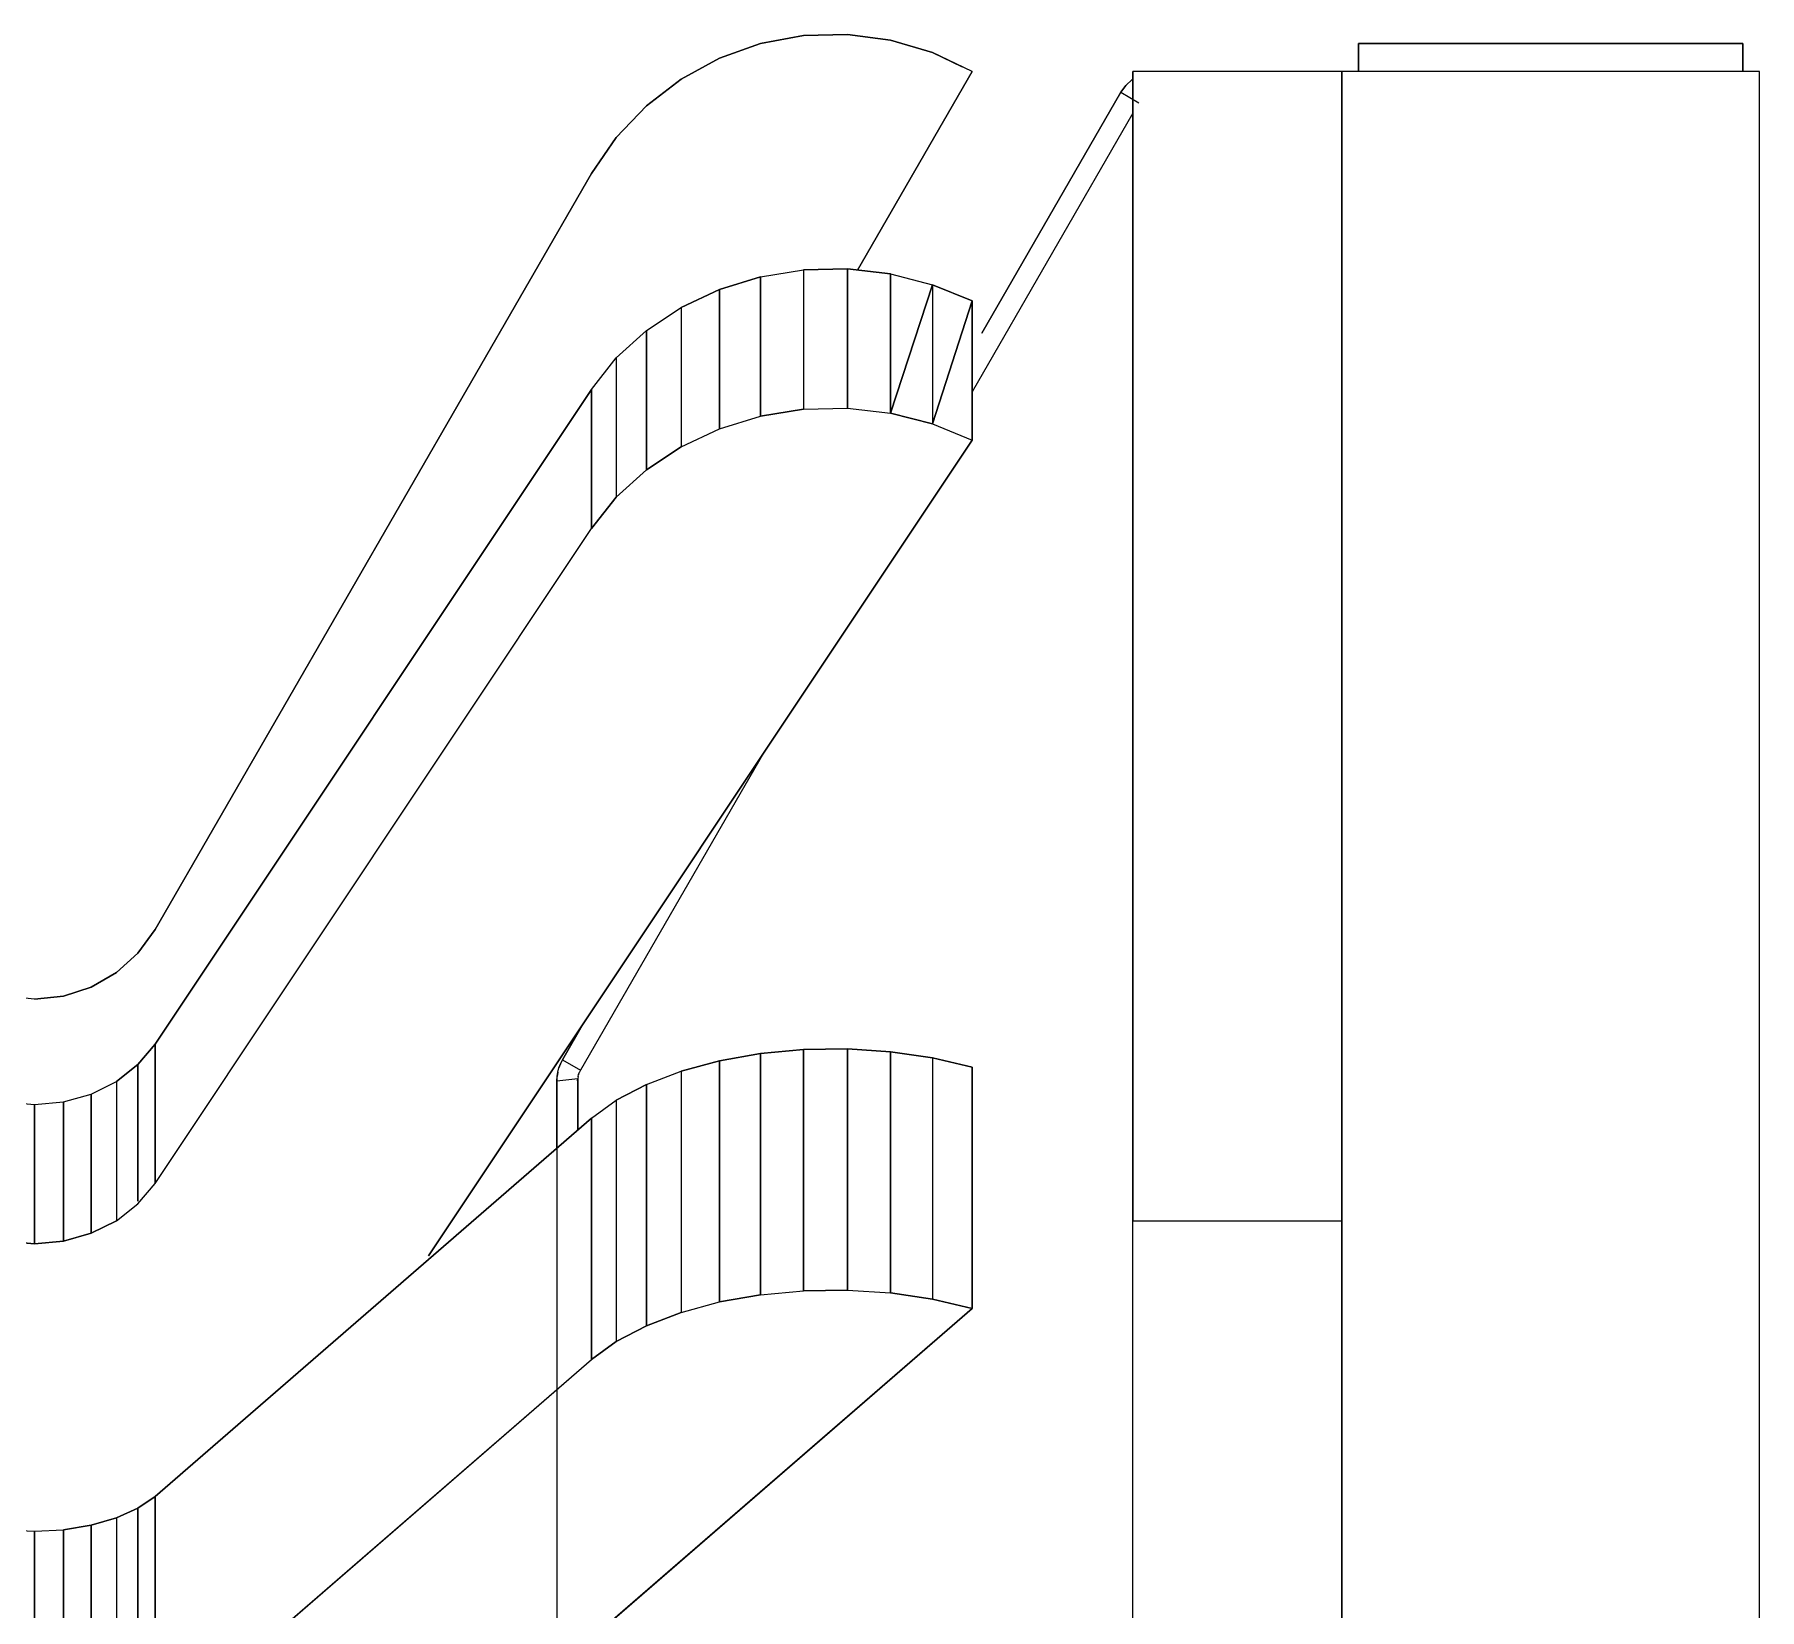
# Model space of a CAD drawing. Header units: centimetres. Extents: x 710 to 12582, y -437 to 1921.
# Drawn here: x 3785.56 to 3795.96, y 177.32 to 186.81 of the extents above; entities that cross this region are included whole.
import ezdxf

# ---------------------------------------------------------------- set-up
doc = ezdxf.new("R2010")
doc.units = ezdxf.units.CM
doc.layers.add('G-IMPT', color=7, linetype='Continuous', lineweight=9)
doc.layers.add('M-EQPM', color=7, linetype='Continuous', lineweight=9)

# ---------------------------------------------------------------- blocks, each defined once
blk = doc.blocks.new('EQ-01-016 - EQ-01-016_dwg_Agrupar_1335-1515962-Sección 4')
at = {"layer": 'G-IMPT'}
for p, q in [((3789.687, 185.277), (3789.935, 185.353)), ((3789.935, 185.353), (3790.194, 185.395)), ((3789.935, 185.353), (3789.935, 184.513)), ((3790.194, 185.395), (3790.458, 185.401)), ((3790.194, 185.395), (3790.194, 184.555)), ((3790.194, 185.395), (3790.194, 184.555)), ((3790.458, 185.401), (3790.719, 185.371)), ((3790.458, 185.401), (3790.458, 184.561)), ((3790.458, 185.401), (3790.458, 184.561)), ((3790.719, 185.371), (3790.972, 185.306)), ((3790.719, 185.371), (3790.719, 184.531)), ((3789.455, 185.168), (3789.687, 185.277)), ((3789.687, 185.277), (3789.687, 184.437)), ((3790.972, 185.306), (3790.719, 184.531)), ((3791.21, 185.208), (3790.972, 185.306)), ((3790.972, 185.306), (3790.972, 184.466)), ((3791.21, 185.208), (3790.972, 184.466)), ((3791.21, 185.208), (3791.21, 184.368)), ((3789.246, 185.029), (3789.455, 185.168)), ((3789.455, 185.168), (3789.455, 184.328)), ((3789.064, 184.864), (3789.246, 185.029)), ((3789.246, 185.029), (3789.246, 184.189)), ((3788.915, 184.675), (3789.064, 184.864)), ((3789.064, 184.864), (3789.064, 184.024)), ((3786.283, 180.727), (3788.915, 184.675)), ((3788.915, 184.675), (3788.915, 183.835)), ((3789.687, 184.437), (3789.935, 184.513)), ((3789.935, 184.513), (3790.194, 184.555)), ((3790.194, 184.555), (3789.935, 184.513)), ((3790.194, 184.555), (3790.458, 184.561)), ((3790.194, 184.555), (3790.458, 184.561)), ((3790.458, 184.561), (3790.719, 184.531)), ((3790.458, 184.561), (3790.719, 184.531)), ((3790.458, 184.561), (3790.719, 184.531)), ((3790.719, 184.531), (3790.972, 184.466)), ((3789.455, 184.328), (3789.687, 184.437)), ((3790.972, 184.466), (3791.21, 184.368)), ((3790.972, 184.466), (3791.21, 184.368)), ((3791.21, 184.368), (3787.931, 179.45)), ((3787.931, 179.45), (3791.21, 184.368)), ((3789.246, 184.189), (3789.455, 184.328)), ((3789.246, 184.189), (3789.064, 184.024)), ((3788.915, 183.835), (3789.064, 184.024)), ((3789.064, 184.024), (3788.915, 183.835)), ((3788.915, 183.835), (3789.064, 184.024)), ((3786.283, 179.887), (3788.915, 183.835)), ((3786.283, 179.887), (3788.915, 183.835)), ((3786.179, 180.604), (3786.283, 180.727)), ((3786.283, 180.727), (3786.283, 179.887)), ((3786.283, 180.727), (3786.283, 179.887)), ((3786.283, 179.887), (3786.283, 180.727)), ((3786.049, 180.502), (3786.179, 180.604)), ((3786.179, 180.604), (3786.179, 179.779)), ((3785.73, 180.379), (3785.897, 180.426)), ((3785.897, 180.426), (3786.049, 180.502)), ((3785.897, 180.426), (3785.897, 179.586)), ((3786.049, 180.502), (3786.049, 179.662)), ((3785.555, 180.363), (3785.73, 180.379)), ((3785.73, 180.379), (3785.73, 179.539)), ((3786.179, 179.764), (3786.283, 179.887)), ((3786.179, 179.764), (3786.283, 179.887)), ((3786.049, 179.662), (3786.179, 179.764)), ((3785.897, 179.586), (3786.049, 179.662)), ((3785.555, 179.523), (3785.38, 179.539)), ((3785.555, 179.523), (3785.73, 179.539)), ((3785.73, 179.539), (3785.555, 179.523)), ((3785.73, 179.539), (3785.897, 179.586)), ((3785.897, 179.586), (3785.73, 179.539))]:
    blk.add_line(p, q, dxfattribs=at)
at = {"layer": 'G-IMPT', "flags": 128}
for points in [[(3785.38, 180.379), (3785.555, 180.363), (3785.73, 180.379), (3785.897, 180.426), (3786.049, 180.502), (3786.179, 180.604), (3786.283, 180.727), (3788.915, 184.675), (3789.064, 184.864), (3789.064, 184.024), (3789.246, 184.189), (3789.246, 185.029)], [(3789.246, 185.029), (3789.064, 184.864), (3789.246, 185.029), (3789.455, 185.168), (3789.687, 185.277), (3789.935, 185.353), (3790.194, 185.395), (3790.458, 185.401), (3790.719, 185.371), (3790.972, 185.306), (3791.21, 185.208)], [(3789.935, 184.513), (3789.935, 185.353), (3789.687, 185.277), (3789.687, 184.437), (3789.935, 184.513)], [(3789.935, 184.513), (3789.935, 185.353), (3790.194, 185.395)], [(3790.458, 184.561), (3790.458, 185.401), (3790.194, 185.395), (3790.194, 184.555)], [(3790.719, 184.531), (3790.719, 185.371), (3790.458, 185.401)], [(3790.719, 184.531), (3790.972, 184.466), (3790.719, 184.531), (3790.972, 185.306), (3790.719, 184.531), (3790.719, 185.371), (3790.972, 185.306), (3790.972, 184.466)], [(3791.21, 185.208), (3791.21, 184.368), (3787.931, 179.45)], [(3790.972, 184.466), (3791.21, 184.368), (3791.21, 185.208), (3790.972, 184.466), (3791.21, 185.208), (3790.972, 185.306), (3790.972, 184.466)], [(3788.915, 183.835), (3788.915, 184.675), (3789.064, 184.864), (3789.064, 184.024)], [(3788.915, 183.835), (3788.915, 184.675), (3786.283, 180.727), (3786.179, 180.604), (3786.049, 180.502), (3786.049, 179.662), (3785.897, 179.586)], [(3789.064, 184.024), (3789.246, 184.189), (3789.455, 184.328), (3789.687, 184.437), (3789.935, 184.513)], [(3789.935, 184.513), (3790.194, 184.555), (3790.458, 184.561)], [(3782.195, 183.835), (3784.828, 179.887), (3784.931, 179.764), (3785.061, 179.662), (3785.213, 179.586), (3785.38, 179.539), (3785.555, 179.523), (3785.73, 179.539), (3785.897, 179.586), (3786.049, 179.662), (3786.179, 179.764), (3786.283, 179.887), (3788.915, 183.835)], [(3785.38, 179.539), (3785.38, 180.379), (3785.555, 180.363), (3785.73, 180.379), (3785.897, 180.426), (3786.049, 180.502), (3786.049, 179.662), (3786.179, 179.764)]]:
    blk.add_lwpolyline(points, dxfattribs=at)
for points in [[(3789.687, 185.277), (3789.455, 185.168), (3789.455, 184.328), (3789.246, 184.189), (3789.246, 185.029), (3789.455, 185.168), (3789.455, 184.328), (3789.687, 184.437)], [(3786.179, 179.779), (3786.179, 180.604)], [(3785.897, 179.586), (3785.897, 180.426)], [(3785.555, 179.523), (3785.555, 180.363)], [(3785.73, 179.539), (3785.73, 180.379)]]:
    blk.add_lwpolyline(points, close=True, dxfattribs=at)
blk = doc.blocks.new('EQ-01-016 - EQ-01-016_dwg_Agrupar_1345-1515984-Sección 4')
at = {"layer": 'G-IMPT'}
for p, q in [((3792.18, 179.662), (3792.18, 186.592)), ((3793.44, 186.592), (3792.18, 186.592)), ((3792.18, 179.662), (3792.18, 186.592)), ((3793.44, 186.592), (3792.18, 186.592)), ((3793.44, 186.592), (3793.44, 179.662)), ((3792.18, 166.642), (3792.18, 179.662)), ((3792.18, 179.662), (3793.44, 179.662)), ((3793.44, 166.642), (3793.44, 179.662))]:
    blk.add_line(p, q, dxfattribs=at)
at = {"layer": 'G-IMPT', "flags": 128}
for points in [[(3793.44, 186.592), (3793.44, 179.662), (3793.44, 186.592), (3792.18, 186.592), (3792.18, 179.662), (3793.44, 179.662)], [(3793.44, 179.662), (3793.44, 166.642), (3792.18, 166.642), (3792.18, 179.662)], [(3792.18, 166.642), (3792.18, 179.662), (3793.44, 179.662), (3793.44, 166.642)]]:
    blk.add_lwpolyline(points, dxfattribs=at)
blk = doc.blocks.new('EQ-01-016 - EQ-01-016_dwg_Agrupar_1338-1515987-Sección 4')
at = {"layer": 'G-IMPT'}
for p, q in [((3789.687, 180.627), (3789.935, 180.671)), ((3789.935, 180.671), (3790.194, 180.695)), ((3789.935, 180.671), (3789.935, 179.216)), ((3790.194, 180.695), (3790.458, 180.699)), ((3790.194, 180.695), (3790.194, 179.24)), ((3790.719, 180.681), (3790.458, 180.699)), ((3790.458, 180.699), (3790.458, 179.244)), ((3790.972, 180.644), (3790.719, 180.681)), ((3790.719, 180.681), (3790.719, 179.227)), ((3791.21, 180.587), (3790.972, 180.644)), ((3790.972, 180.644), (3790.972, 179.189)), ((3790.972, 180.644), (3790.972, 179.189)), ((3789.246, 180.484), (3789.455, 180.564)), ((3789.455, 180.564), (3789.687, 180.627)), ((3789.455, 180.564), (3789.455, 179.109)), ((3789.687, 180.627), (3789.687, 179.172)), ((3789.687, 179.172), (3789.687, 180.627)), ((3791.21, 180.587), (3791.21, 179.132)), ((3789.064, 180.388), (3789.246, 180.484)), ((3789.246, 180.484), (3789.246, 179.029)), ((3788.915, 180.28), (3789.064, 180.388)), ((3789.064, 180.388), (3789.064, 178.934)), ((3786.283, 178), (3788.915, 180.28)), ((3788.915, 180.28), (3788.915, 178.825)), ((3789.455, 179.109), (3789.687, 179.172)), ((3789.455, 179.109), (3789.687, 179.172)), ((3789.455, 179.109), (3789.687, 179.172)), ((3789.935, 179.216), (3789.687, 179.172)), ((3789.687, 179.172), (3789.935, 179.216)), ((3789.687, 179.172), (3789.935, 179.216)), ((3789.935, 179.216), (3790.194, 179.24)), ((3790.458, 179.244), (3790.194, 179.24)), ((3790.458, 179.244), (3790.719, 179.227)), ((3790.719, 179.227), (3790.972, 179.189)), ((3791.21, 179.132), (3790.972, 179.189)), ((3786.395, 174.963), (3791.21, 179.132)), ((3789.246, 179.029), (3789.455, 179.109)), ((3789.246, 179.029), (3789.455, 179.109)), ((3789.246, 179.029), (3789.064, 178.934)), ((3789.064, 178.934), (3789.246, 179.029)), ((3788.915, 178.825), (3789.064, 178.934)), ((3789.064, 178.934), (3788.915, 178.825)), ((3788.915, 178.825), (3789.064, 178.934)), ((3786.283, 176.545), (3788.915, 178.825)), ((3786.179, 177.929), (3786.049, 177.87)), ((3786.179, 177.929), (3786.283, 178)), ((3786.179, 177.929), (3786.179, 176.474)), ((3786.283, 178), (3786.283, 176.545)), ((3785.897, 177.826), (3785.73, 177.799)), ((3786.049, 177.87), (3785.897, 177.826)), ((3785.897, 177.826), (3785.897, 176.371)), ((3786.049, 177.87), (3786.049, 176.415)), ((3785.555, 177.79), (3785.73, 177.799)), ((3785.73, 177.799), (3785.73, 176.344))]:
    blk.add_line(p, q, dxfattribs=at)
at = {"layer": 'G-IMPT', "flags": 128}
for points in [[(3785.38, 177.799), (3785.555, 177.79), (3785.73, 177.799), (3785.897, 177.826), (3786.049, 177.87), (3786.179, 177.929), (3786.283, 178), (3788.915, 180.28), (3789.064, 180.388), (3789.064, 178.934)], [(3789.246, 180.484), (3789.064, 180.388), (3789.246, 180.484), (3789.455, 180.564), (3789.687, 180.627), (3789.935, 180.671), (3790.194, 180.695), (3790.458, 180.699), (3790.719, 180.681), (3790.972, 180.644), (3791.21, 180.587)], [(3790.194, 180.695), (3789.935, 180.671), (3789.935, 179.216), (3789.935, 180.671), (3789.687, 180.627), (3789.687, 179.172)], [(3789.935, 179.216), (3790.194, 179.24), (3790.194, 180.695)], [(3790.458, 180.699), (3790.458, 179.244), (3790.458, 180.699), (3790.194, 180.695), (3790.194, 179.24), (3790.458, 179.244)], [(3790.458, 179.244), (3790.719, 179.227), (3790.719, 180.681), (3790.458, 180.699)], [(3790.972, 179.189), (3790.719, 179.227), (3790.719, 180.681), (3790.972, 180.644)], [(3791.21, 180.587), (3791.21, 179.132), (3791.21, 180.587), (3790.972, 180.644), (3790.972, 179.189)], [(3789.687, 180.627), (3789.455, 180.564), (3789.455, 179.109), (3789.246, 179.029)], [(3789.246, 179.029), (3789.246, 180.484), (3789.455, 180.564), (3789.455, 179.109)], [(3789.064, 178.934), (3789.246, 179.029), (3789.246, 180.484)], [(3786.283, 178), (3786.283, 176.545), (3788.915, 178.825), (3788.915, 180.28), (3789.064, 180.388), (3789.064, 178.934)], [(3788.915, 178.825), (3788.915, 180.28), (3786.283, 178), (3786.179, 177.929), (3786.049, 177.87), (3786.049, 176.415)], [(3785.897, 176.371), (3785.897, 177.826), (3785.897, 176.371)], [(3785.73, 176.344), (3785.73, 177.799), (3785.73, 176.344)], [(3785.555, 176.335), (3785.555, 177.79), (3785.555, 176.335)], [(3785.38, 177.799), (3785.555, 177.79), (3785.73, 177.799), (3785.897, 177.826), (3786.049, 177.87), (3786.049, 176.415)], [(3786.179, 176.474), (3786.179, 177.929), (3786.179, 176.474)], [(3786.283, 176.545), (3786.283, 178)], [(3790.972, 179.189), (3791.21, 179.132), (3786.395, 174.963)], [(3790.972, 179.189), (3791.21, 179.132), (3786.395, 174.963)], [(3789.935, 179.216), (3790.194, 179.24), (3790.458, 179.244)], [(3790.458, 179.244), (3790.719, 179.227), (3790.972, 179.189)], [(3782.195, 178.825), (3784.828, 176.545), (3784.931, 176.474), (3785.061, 176.415), (3785.213, 176.371), (3785.38, 176.344), (3785.555, 176.335), (3785.73, 176.344), (3785.897, 176.371), (3786.049, 176.415), (3786.179, 176.474), (3786.283, 176.545), (3788.915, 178.825)]]:
    blk.add_lwpolyline(points, dxfattribs=at)
blk = doc.blocks.new('EQ-01-016 - EQ-01-016_dwg_Agrupar_269-1515997-Sección 4')
at = {"layer": 'G-IMPT'}
for p, q in [((3793.541, 186.76), (3793.541, 186.592)), ((3793.541, 186.76), (3795.859, 186.76)), ((3793.541, 186.592), (3793.541, 186.76)), ((3795.859, 186.76), (3793.541, 186.76)), ((3795.859, 186.592), (3795.859, 186.76)), ((3795.859, 186.76), (3795.859, 186.592)), ((3795.96, 186.592), (3793.44, 186.592)), ((3795.96, 186.592), (3793.44, 186.592)), ((3795.96, 94.252), (3795.96, 186.592)), ((3795.96, 94.252), (3795.96, 186.592)), ((3791.269, 185.014), (3792.107, 186.466)), ((3792.107, 186.466), (3791.269, 185.014)), ((3791.269, 185.014), (3792.107, 186.466)), ((3792.107, 186.466), (3792.138, 186.508)), ((3792.138, 186.508), (3792.107, 186.466)), ((3792.107, 186.466), (3792.216, 186.403)), ((3792.177, 186.544), (3792.138, 186.508)), ((3792.138, 186.508), (3792.177, 186.544)), ((3792.18, 186.34), (3791.21, 184.66)), ((3792.18, 186.34), (3791.21, 184.66)), ((3792.18, 186.34), (3791.21, 184.66)), ((3789.953, 182.482), (3788.848, 180.569)), ((3789.953, 182.482), (3788.848, 180.569)), ((3789.953, 182.482), (3788.848, 180.569)), ((3788.739, 180.632), (3788.867, 180.853)), ((3788.739, 180.632), (3788.867, 180.853)), ((3788.727, 180.608), (3788.739, 180.632)), ((3788.739, 180.632), (3788.848, 180.569)), ((3788.705, 180.506), (3788.707, 180.532)), ((3788.711, 180.558), (3788.707, 180.532)), ((3788.707, 180.532), (3788.711, 180.558)), ((3788.711, 180.558), (3788.717, 180.583)), ((3788.711, 180.558), (3788.717, 180.583)), ((3788.717, 180.583), (3788.727, 180.608)), ((3788.727, 180.608), (3788.717, 180.583)), ((3788.834, 180.532), (3788.832, 180.519)), ((3788.848, 180.569), (3788.842, 180.557)), ((3788.705, 180.506), (3788.832, 180.519)), ((3788.705, 180.098), (3788.705, 180.506)), ((3788.705, 180.506), (3788.705, 180.098)), ((3788.705, 180.098), (3788.705, 180.506)), ((3788.831, 180.506), (3788.832, 180.519)), ((3788.831, 180.506), (3788.831, 180.207)), ((3788.831, 180.506), (3788.831, 180.207)), ((3788.832, 180.519), (3788.832, 180.208))]:
    blk.add_line(p, q, dxfattribs=at)
at = {"layer": 'G-IMPT', "flags": 128}
for points in [[(3793.541, 186.592), (3793.541, 186.76), (3795.859, 186.76), (3795.859, 186.592)], [(3795.96, 94.252), (3795.96, 186.592), (3793.44, 186.592)], [(3788.867, 180.853), (3788.739, 180.632), (3788.727, 180.608)], [(3788.705, 166.158), (3788.705, 165.75), (3788.707, 165.724), (3788.707, 180.532)], [(3788.834, 180.529), (3788.834, 180.532), (3788.837, 180.544), (3788.837, 180.542)], [(3788.837, 180.544), (3788.842, 180.557), (3788.841, 180.555)]]:
    blk.add_lwpolyline(points, dxfattribs=at)
blk = doc.blocks.new('EQ-01-016 - EQ-01-016_dwg_Agrupar_1360-1516018-Sección 4')
at = {"layer": 'G-IMPT'}
for p, q in [((3790.458, 186.814), (3790.719, 186.78)), ((3790.719, 186.78), (3790.458, 186.814)), ((3790.458, 186.814), (3790.719, 186.78)), ((3790.719, 186.78), (3790.972, 186.705)), ((3790.972, 186.705), (3790.719, 186.78)), ((3790.719, 186.78), (3790.972, 186.705)), ((3791.15, 186.62), (3790.972, 186.705)), ((3791.15, 186.62), (3790.972, 186.705)), ((3790.972, 186.705), (3791.15, 186.62)), ((3791.15, 186.62), (3790.972, 186.705))]:
    blk.add_line(p, q, dxfattribs=at)
at = {"layer": 'G-IMPT', "flags": 128}
for points in [[(3791.15, 186.62), (3790.972, 186.705), (3790.719, 186.78), (3790.458, 186.814)], [(3790.972, 186.705), (3790.719, 186.78), (3790.458, 186.814)], [(3790.458, 186.814), (3790.719, 186.78), (3790.972, 186.705), (3791.15, 186.62)]]:
    blk.add_lwpolyline(points, dxfattribs=at)
blk = doc.blocks.new('EQ-01-016 - EQ-01-016_dwg_Agrupar_1386-1516023-Sección 4')
at = {"layer": 'G-IMPT'}
for p, q in [((3790.458, 186.814), (3790.719, 186.78)), ((3790.719, 186.78), (3790.458, 186.814)), ((3790.458, 186.814), (3790.719, 186.78)), ((3790.719, 186.78), (3790.972, 186.705)), ((3790.972, 186.705), (3790.719, 186.78)), ((3790.719, 186.78), (3790.972, 186.705)), ((3791.15, 186.62), (3790.972, 186.705)), ((3791.15, 186.62), (3790.972, 186.705)), ((3790.972, 186.705), (3791.15, 186.62)), ((3791.15, 186.62), (3790.972, 186.705))]:
    blk.add_line(p, q, dxfattribs=at)
at = {"layer": 'G-IMPT', "flags": 128}
for points in [[(3791.15, 186.62), (3790.972, 186.705), (3790.719, 186.78), (3790.458, 186.814)], [(3790.972, 186.705), (3790.719, 186.78), (3790.458, 186.814)], [(3790.458, 186.814), (3790.719, 186.78), (3790.972, 186.705), (3791.15, 186.62)]]:
    blk.add_lwpolyline(points, dxfattribs=at)
blk = doc.blocks.new('EQ-01-016 - EQ-01-016_dwg_Agrupar_1363-1516025-Sección 4')
at = {"layer": 'G-IMPT'}
for p, q in [((3790.458, 186.814), (3790.719, 186.78)), ((3790.719, 186.78), (3790.458, 186.814)), ((3790.458, 186.814), (3790.719, 186.78)), ((3790.719, 186.78), (3790.972, 186.705)), ((3790.972, 186.705), (3790.719, 186.78)), ((3790.719, 186.78), (3790.972, 186.705)), ((3791.15, 186.62), (3790.972, 186.705)), ((3791.15, 186.62), (3790.972, 186.705)), ((3790.972, 186.705), (3791.15, 186.62)), ((3791.15, 186.62), (3790.972, 186.705))]:
    blk.add_line(p, q, dxfattribs=at)
at = {"layer": 'G-IMPT', "flags": 128}
for points in [[(3791.15, 186.62), (3790.972, 186.705), (3790.719, 186.78), (3790.458, 186.814)], [(3790.972, 186.705), (3790.719, 186.78), (3790.458, 186.814)], [(3790.458, 186.814), (3790.719, 186.78), (3790.972, 186.705), (3791.15, 186.62)]]:
    blk.add_lwpolyline(points, dxfattribs=at)
blk = doc.blocks.new('EQ-01-016 - EQ-01-016_dwg_Agrupar_1364-1516026-Sección 4')
at = {"layer": 'G-IMPT'}
for p, q in [((3789.935, 186.76), (3790.194, 186.808)), ((3789.935, 186.76), (3790.194, 186.808)), ((3790.194, 186.808), (3790.458, 186.814)), ((3790.458, 186.814), (3790.194, 186.808)), ((3790.458, 186.814), (3790.719, 186.78)), ((3790.719, 186.78), (3790.458, 186.814)), ((3790.458, 186.814), (3790.719, 186.78)), ((3790.719, 186.78), (3790.972, 186.705)), ((3790.972, 186.705), (3790.719, 186.78)), ((3790.719, 186.78), (3790.972, 186.705)), ((3789.455, 186.546), (3789.687, 186.672)), ((3789.455, 186.546), (3789.687, 186.672)), ((3789.687, 186.672), (3789.935, 186.76)), ((3789.687, 186.672), (3789.935, 186.76)), ((3791.21, 186.592), (3790.972, 186.705)), ((3791.15, 186.62), (3790.972, 186.705)), ((3790.972, 186.705), (3791.15, 186.62)), ((3791.21, 186.592), (3790.972, 186.705)), ((3790.519, 185.394), (3791.21, 186.592)), ((3791.21, 186.592), (3790.519, 185.394)), ((3789.246, 186.385), (3789.455, 186.546)), ((3789.246, 186.385), (3789.455, 186.546)), ((3789.064, 186.194), (3789.246, 186.385)), ((3789.246, 186.385), (3789.064, 186.194)), ((3788.915, 185.977), (3789.064, 186.194)), ((3788.915, 185.977), (3789.064, 186.194)), ((3786.283, 181.417), (3788.915, 185.977)), ((3786.283, 181.417), (3788.915, 185.977)), ((3786.179, 181.275), (3786.283, 181.417)), ((3786.179, 181.275), (3786.283, 181.417)), ((3786.049, 181.158), (3786.179, 181.275)), ((3786.049, 181.158), (3786.179, 181.275)), ((3785.897, 181.07), (3786.049, 181.158)), ((3785.897, 181.07), (3786.049, 181.158)), ((3785.73, 181.015), (3785.897, 181.07)), ((3785.73, 181.015), (3785.897, 181.07)), ((3785.555, 180.997), (3785.73, 181.015))]:
    blk.add_line(p, q, dxfattribs=at)
at = {"layer": 'G-IMPT', "flags": 128}
for points in [[(3790.519, 185.394), (3791.21, 186.592), (3790.972, 186.705), (3790.719, 186.78), (3790.458, 186.814), (3790.194, 186.808), (3789.935, 186.76), (3789.687, 186.672), (3789.455, 186.546), (3789.246, 186.385), (3789.064, 186.194), (3788.915, 185.977), (3786.283, 181.417), (3786.179, 181.275), (3786.049, 181.158), (3785.897, 181.07), (3785.73, 181.015), (3785.555, 180.997), (3785.38, 181.015)], [(3790.972, 186.705), (3790.719, 186.78), (3790.458, 186.814)], [(3790.458, 186.814), (3790.719, 186.78), (3790.972, 186.705), (3791.15, 186.62)], [(3785.73, 181.015), (3785.555, 180.997), (3785.38, 181.015), (3785.213, 181.07), (3785.061, 181.158)]]:
    blk.add_lwpolyline(points, dxfattribs=at)
blk = doc.blocks.new('EQ-01-016 - EQ-01-016_dwg_Agrupar_1387-1516027-Sección 4')
at = {"layer": 'G-IMPT'}
for p, q in [((3790.458, 186.814), (3790.719, 186.78)), ((3790.719, 186.78), (3790.458, 186.814)), ((3790.458, 186.814), (3790.719, 186.78)), ((3790.719, 186.78), (3790.972, 186.705)), ((3790.972, 186.705), (3790.719, 186.78)), ((3790.719, 186.78), (3790.972, 186.705)), ((3791.15, 186.62), (3790.972, 186.705)), ((3791.15, 186.62), (3790.972, 186.705)), ((3790.972, 186.705), (3791.15, 186.62)), ((3791.15, 186.62), (3790.972, 186.705))]:
    blk.add_line(p, q, dxfattribs=at)
at = {"layer": 'G-IMPT', "flags": 128}
for points in [[(3791.15, 186.62), (3790.972, 186.705), (3790.719, 186.78), (3790.458, 186.814)], [(3790.972, 186.705), (3790.719, 186.78), (3790.458, 186.814)], [(3790.458, 186.814), (3790.719, 186.78), (3790.972, 186.705), (3791.15, 186.62)]]:
    blk.add_lwpolyline(points, dxfattribs=at)
blk = doc.blocks.new('EQ-01-016 - EQ-01-016_dwg_Agrupar_1369-1516028-Sección 4')
at = {"layer": 'G-IMPT'}
for p, q in [((3790.458, 186.814), (3790.719, 186.78)), ((3790.719, 186.78), (3790.458, 186.814)), ((3790.458, 186.814), (3790.719, 186.78)), ((3790.719, 186.78), (3790.972, 186.705)), ((3790.972, 186.705), (3790.719, 186.78)), ((3790.719, 186.78), (3790.972, 186.705)), ((3791.15, 186.62), (3790.972, 186.705)), ((3791.15, 186.62), (3790.972, 186.705)), ((3790.972, 186.705), (3791.15, 186.62)), ((3791.15, 186.62), (3790.972, 186.705))]:
    blk.add_line(p, q, dxfattribs=at)
at = {"layer": 'G-IMPT', "flags": 128}
for points in [[(3791.15, 186.62), (3790.972, 186.705), (3790.719, 186.78), (3790.458, 186.814)], [(3790.972, 186.705), (3790.719, 186.78), (3790.458, 186.814)], [(3790.458, 186.814), (3790.719, 186.78), (3790.972, 186.705), (3791.15, 186.62)]]:
    blk.add_lwpolyline(points, dxfattribs=at)
blk = doc.blocks.new('EQ-01-016 - EQ-01-016_dwg_Agrupar_1396-1516035-Sección 4')
at = {"layer": 'G-IMPT'}
for p, q in [((3790.458, 186.814), (3790.719, 186.78)), ((3790.719, 186.78), (3790.458, 186.814)), ((3790.458, 186.814), (3790.719, 186.78)), ((3790.719, 186.78), (3790.972, 186.705)), ((3790.972, 186.705), (3790.719, 186.78)), ((3790.719, 186.78), (3790.972, 186.705)), ((3791.15, 186.62), (3790.972, 186.705)), ((3791.15, 186.62), (3790.972, 186.705)), ((3790.972, 186.705), (3791.15, 186.62)), ((3791.15, 186.62), (3790.972, 186.705))]:
    blk.add_line(p, q, dxfattribs=at)
at = {"layer": 'G-IMPT', "flags": 128}
for points in [[(3791.15, 186.62), (3790.972, 186.705), (3790.719, 186.78), (3790.458, 186.814)], [(3790.972, 186.705), (3790.719, 186.78), (3790.458, 186.814)], [(3790.458, 186.814), (3790.719, 186.78), (3790.972, 186.705), (3791.15, 186.62)]]:
    blk.add_lwpolyline(points, dxfattribs=at)
blk = doc.blocks.new('EQ-01-016 - EQ-01-016_dwg_Agrupar_1399-1516038-Sección 4')
at = {"layer": 'G-IMPT'}
for p, q in [((3790.458, 186.814), (3790.719, 186.78)), ((3790.719, 186.78), (3790.458, 186.814)), ((3790.458, 186.814), (3790.719, 186.78)), ((3790.719, 186.78), (3790.972, 186.705)), ((3790.972, 186.705), (3790.719, 186.78)), ((3790.719, 186.78), (3790.972, 186.705)), ((3791.15, 186.62), (3790.972, 186.705)), ((3791.15, 186.62), (3790.972, 186.705)), ((3790.972, 186.705), (3791.15, 186.62)), ((3791.15, 186.62), (3790.972, 186.705))]:
    blk.add_line(p, q, dxfattribs=at)
at = {"layer": 'G-IMPT', "flags": 128}
for points in [[(3791.15, 186.62), (3790.972, 186.705), (3790.719, 186.78), (3790.458, 186.814)], [(3790.972, 186.705), (3790.719, 186.78), (3790.458, 186.814)], [(3790.458, 186.814), (3790.719, 186.78), (3790.972, 186.705), (3791.15, 186.62)]]:
    blk.add_lwpolyline(points, dxfattribs=at)
blk = doc.blocks.new('EQ-01-016 - EQ-01-016_dwg_Agrupar_1406-1516046-Sección 4')
at = {"layer": 'G-IMPT'}
for p, q in [((3790.458, 186.814), (3790.719, 186.78)), ((3790.719, 186.78), (3790.458, 186.814)), ((3790.458, 186.814), (3790.719, 186.78)), ((3790.719, 186.78), (3790.972, 186.705)), ((3790.972, 186.705), (3790.719, 186.78)), ((3790.719, 186.78), (3790.972, 186.705)), ((3791.15, 186.62), (3790.972, 186.705)), ((3791.15, 186.62), (3790.972, 186.705)), ((3790.972, 186.705), (3791.15, 186.62)), ((3791.15, 186.62), (3790.972, 186.705))]:
    blk.add_line(p, q, dxfattribs=at)
at = {"layer": 'G-IMPT', "flags": 128}
for points in [[(3791.15, 186.62), (3790.972, 186.705), (3790.719, 186.78), (3790.458, 186.814)], [(3790.972, 186.705), (3790.719, 186.78), (3790.458, 186.814)], [(3790.458, 186.814), (3790.719, 186.78), (3790.972, 186.705), (3791.15, 186.62)]]:
    blk.add_lwpolyline(points, dxfattribs=at)
blk = doc.blocks.new('EQ-01-016 - EQ-01-016_dwg_Agrupar_1409-1516048-Sección 4')
at = {"layer": 'G-IMPT'}
for p, q in [((3790.458, 186.814), (3790.719, 186.78)), ((3790.719, 186.78), (3790.458, 186.814)), ((3790.458, 186.814), (3790.719, 186.78)), ((3790.719, 186.78), (3790.972, 186.705)), ((3790.972, 186.705), (3790.719, 186.78)), ((3790.719, 186.78), (3790.972, 186.705)), ((3791.15, 186.62), (3790.972, 186.705)), ((3791.15, 186.62), (3790.972, 186.705)), ((3790.972, 186.705), (3791.15, 186.62)), ((3791.15, 186.62), (3790.972, 186.705))]:
    blk.add_line(p, q, dxfattribs=at)
at = {"layer": 'G-IMPT', "flags": 128}
for points in [[(3791.15, 186.62), (3790.972, 186.705), (3790.719, 186.78), (3790.458, 186.814)], [(3790.972, 186.705), (3790.719, 186.78), (3790.458, 186.814)], [(3790.458, 186.814), (3790.719, 186.78), (3790.972, 186.705), (3791.15, 186.62)]]:
    blk.add_lwpolyline(points, dxfattribs=at)
blk = doc.blocks.new('EQ-01-016 - EQ-01-016_dwg_Agrupar_1428-1516054-Sección 4')
at = {"layer": 'G-IMPT'}
for p, q in [((3790.458, 186.814), (3790.719, 186.78)), ((3790.719, 186.78), (3790.458, 186.814)), ((3790.458, 186.814), (3790.719, 186.78)), ((3790.719, 186.78), (3790.972, 186.705)), ((3790.972, 186.705), (3790.719, 186.78)), ((3790.719, 186.78), (3790.972, 186.705)), ((3791.15, 186.62), (3790.972, 186.705)), ((3791.15, 186.62), (3790.972, 186.705)), ((3790.972, 186.705), (3791.15, 186.62)), ((3791.15, 186.62), (3790.972, 186.705))]:
    blk.add_line(p, q, dxfattribs=at)
at = {"layer": 'G-IMPT', "flags": 128}
for points in [[(3791.15, 186.62), (3790.972, 186.705), (3790.719, 186.78), (3790.458, 186.814)], [(3790.972, 186.705), (3790.719, 186.78), (3790.458, 186.814)], [(3790.458, 186.814), (3790.719, 186.78), (3790.972, 186.705), (3791.15, 186.62)]]:
    blk.add_lwpolyline(points, dxfattribs=at)
blk = doc.blocks.new('EQ-01-016 - EQ-01-016_dwg_Agrupar_1416-1516059-Sección 4')
at = {"layer": 'G-IMPT'}
for p, q in [((3790.458, 186.814), (3790.719, 186.78)), ((3790.458, 186.814), (3790.719, 186.78)), ((3790.719, 186.78), (3790.972, 186.705)), ((3790.719, 186.78), (3790.972, 186.705)), ((3791.15, 186.62), (3790.972, 186.705)), ((3791.15, 186.62), (3790.972, 186.705))]:
    blk.add_line(p, q, dxfattribs=at)
at = {"layer": 'G-IMPT', "flags": 128}
blk.add_lwpolyline([(3791.15, 186.62), (3790.972, 186.705), (3790.719, 186.78), (3790.458, 186.814)], dxfattribs=at)
blk = doc.blocks.new('EQ-01-016 - EQ-01-016_dwg_Agrupar_1423-1516060-Sección 4')
at = {"layer": 'G-IMPT'}
for p, q in [((3790.458, 186.814), (3790.719, 186.78)), ((3790.719, 186.78), (3790.458, 186.814)), ((3790.458, 186.814), (3790.719, 186.78)), ((3790.719, 186.78), (3790.972, 186.705)), ((3790.972, 186.705), (3790.719, 186.78)), ((3790.719, 186.78), (3790.972, 186.705)), ((3791.15, 186.62), (3790.972, 186.705)), ((3791.15, 186.62), (3790.972, 186.705)), ((3790.972, 186.705), (3791.15, 186.62)), ((3791.15, 186.62), (3790.972, 186.705))]:
    blk.add_line(p, q, dxfattribs=at)
at = {"layer": 'G-IMPT', "flags": 128}
for points in [[(3791.15, 186.62), (3790.972, 186.705), (3790.719, 186.78), (3790.458, 186.814)], [(3790.972, 186.705), (3790.719, 186.78), (3790.458, 186.814)], [(3790.458, 186.814), (3790.719, 186.78), (3790.972, 186.705), (3791.15, 186.62)]]:
    blk.add_lwpolyline(points, dxfattribs=at)
blk = doc.blocks.new('EQ-01-016 - EQ-01-016_dwg_Agrupar_1418-1516062-Sección 4')
at = {"layer": 'G-IMPT'}
for p, q in [((3790.458, 186.814), (3790.719, 186.78)), ((3790.719, 186.78), (3790.458, 186.814)), ((3790.458, 186.814), (3790.719, 186.78)), ((3790.719, 186.78), (3790.972, 186.705)), ((3790.972, 186.705), (3790.719, 186.78)), ((3790.719, 186.78), (3790.972, 186.705)), ((3791.15, 186.62), (3790.972, 186.705)), ((3791.15, 186.62), (3790.972, 186.705)), ((3790.972, 186.705), (3791.15, 186.62)), ((3791.15, 186.62), (3790.972, 186.705))]:
    blk.add_line(p, q, dxfattribs=at)
at = {"layer": 'G-IMPT', "flags": 128}
for points in [[(3791.15, 186.62), (3790.972, 186.705), (3790.719, 186.78), (3790.458, 186.814)], [(3790.972, 186.705), (3790.719, 186.78), (3790.458, 186.814)], [(3790.458, 186.814), (3790.719, 186.78), (3790.972, 186.705), (3791.15, 186.62)]]:
    blk.add_lwpolyline(points, dxfattribs=at)
blk = doc.blocks.new('EQ-01-016 - EQ-01-016_dwg_Agrupar_1425-1516063-Sección 4')
at = {"layer": 'G-IMPT'}
for p, q in [((3790.458, 186.814), (3790.719, 186.78)), ((3790.719, 186.78), (3790.458, 186.814)), ((3790.458, 186.814), (3790.719, 186.78)), ((3790.719, 186.78), (3790.972, 186.705)), ((3790.972, 186.705), (3790.719, 186.78)), ((3790.719, 186.78), (3790.972, 186.705)), ((3791.15, 186.62), (3790.972, 186.705)), ((3791.15, 186.62), (3790.972, 186.705)), ((3790.972, 186.705), (3791.15, 186.62)), ((3791.15, 186.62), (3790.972, 186.705))]:
    blk.add_line(p, q, dxfattribs=at)
at = {"layer": 'G-IMPT', "flags": 128}
for points in [[(3791.15, 186.62), (3790.972, 186.705), (3790.719, 186.78), (3790.458, 186.814)], [(3790.972, 186.705), (3790.719, 186.78), (3790.458, 186.814)], [(3790.458, 186.814), (3790.719, 186.78), (3790.972, 186.705), (3791.15, 186.62)]]:
    blk.add_lwpolyline(points, dxfattribs=at)
blk = doc.blocks.new('EQ-01-016 - EQ-01-016_dwg_Agrupar_1429-1516066-Sección 4')
at = {"layer": 'G-IMPT'}
for p, q in [((3790.458, 186.814), (3790.719, 186.78)), ((3790.719, 186.78), (3790.458, 186.814)), ((3790.458, 186.814), (3790.719, 186.78)), ((3790.719, 186.78), (3790.972, 186.705)), ((3790.972, 186.705), (3790.719, 186.78)), ((3790.719, 186.78), (3790.972, 186.705)), ((3791.15, 186.62), (3790.972, 186.705)), ((3791.15, 186.62), (3790.972, 186.705)), ((3790.972, 186.705), (3791.15, 186.62)), ((3791.15, 186.62), (3790.972, 186.705))]:
    blk.add_line(p, q, dxfattribs=at)
at = {"layer": 'G-IMPT', "flags": 128}
for points in [[(3791.15, 186.62), (3790.972, 186.705), (3790.719, 186.78), (3790.458, 186.814)], [(3790.972, 186.705), (3790.719, 186.78), (3790.458, 186.814)], [(3790.458, 186.814), (3790.719, 186.78), (3790.972, 186.705), (3791.15, 186.62)]]:
    blk.add_lwpolyline(points, dxfattribs=at)
blk = doc.blocks.new('EQ-01-016 - EQ-01-016_dwg_Agrupar_1422-1516068-Sección 4')
at = {"layer": 'G-IMPT'}
for p, q in [((3790.458, 186.814), (3790.719, 186.78)), ((3790.719, 186.78), (3790.458, 186.814)), ((3790.458, 186.814), (3790.719, 186.78)), ((3790.719, 186.78), (3790.972, 186.705)), ((3790.972, 186.705), (3790.719, 186.78)), ((3790.719, 186.78), (3790.972, 186.705)), ((3791.15, 186.62), (3790.972, 186.705)), ((3791.15, 186.62), (3790.972, 186.705)), ((3790.972, 186.705), (3791.15, 186.62)), ((3791.15, 186.62), (3790.972, 186.705))]:
    blk.add_line(p, q, dxfattribs=at)
at = {"layer": 'G-IMPT', "flags": 128}
for points in [[(3791.15, 186.62), (3790.972, 186.705), (3790.719, 186.78), (3790.458, 186.814)], [(3790.972, 186.705), (3790.719, 186.78), (3790.458, 186.814)], [(3790.458, 186.814), (3790.719, 186.78), (3790.972, 186.705), (3791.15, 186.62)]]:
    blk.add_lwpolyline(points, dxfattribs=at)
blk = doc.blocks.new('EQ-01-016 - EQ-01-016_dwg_Agrupar_1431-1516071-Sección 4')
at = {"layer": 'G-IMPT'}
for p, q in [((3790.458, 186.814), (3790.719, 186.78)), ((3790.719, 186.78), (3790.458, 186.814)), ((3790.458, 186.814), (3790.719, 186.78)), ((3790.719, 186.78), (3790.972, 186.705)), ((3790.972, 186.705), (3790.719, 186.78)), ((3790.719, 186.78), (3790.972, 186.705)), ((3791.15, 186.62), (3790.972, 186.705)), ((3791.15, 186.62), (3790.972, 186.705)), ((3790.972, 186.705), (3791.15, 186.62)), ((3791.15, 186.62), (3790.972, 186.705))]:
    blk.add_line(p, q, dxfattribs=at)
at = {"layer": 'G-IMPT', "flags": 128}
for points in [[(3791.15, 186.62), (3790.972, 186.705), (3790.719, 186.78), (3790.458, 186.814)], [(3790.972, 186.705), (3790.719, 186.78), (3790.458, 186.814)], [(3790.458, 186.814), (3790.719, 186.78), (3790.972, 186.705), (3791.15, 186.62)]]:
    blk.add_lwpolyline(points, dxfattribs=at)
blk = doc.blocks.new('EQ-01-016 - EQ-01-016_dwg_Agrupar_1448-1516072-Sección 4')
at = {"layer": 'G-IMPT'}
for p, q in [((3790.458, 186.814), (3790.719, 186.78)), ((3790.719, 186.78), (3790.458, 186.814)), ((3790.458, 186.814), (3790.719, 186.78)), ((3790.719, 186.78), (3790.972, 186.705)), ((3790.972, 186.705), (3790.719, 186.78)), ((3790.719, 186.78), (3790.972, 186.705)), ((3791.15, 186.62), (3790.972, 186.705)), ((3791.15, 186.62), (3790.972, 186.705)), ((3790.972, 186.705), (3791.15, 186.62)), ((3791.15, 186.62), (3790.972, 186.705))]:
    blk.add_line(p, q, dxfattribs=at)
at = {"layer": 'G-IMPT', "flags": 128}
for points in [[(3791.15, 186.62), (3790.972, 186.705), (3790.719, 186.78), (3790.458, 186.814)], [(3790.972, 186.705), (3790.719, 186.78), (3790.458, 186.814)], [(3790.458, 186.814), (3790.719, 186.78), (3790.972, 186.705), (3791.15, 186.62)]]:
    blk.add_lwpolyline(points, dxfattribs=at)
blk = doc.blocks.new('EQ-01-016 - EQ-01-016_dwg_Agrupar_1433-1516075-Sección 4')
at = {"layer": 'G-IMPT'}
for p, q in [((3790.458, 186.814), (3790.719, 186.78)), ((3790.719, 186.78), (3790.458, 186.814)), ((3790.458, 186.814), (3790.719, 186.78)), ((3790.719, 186.78), (3790.972, 186.705)), ((3790.972, 186.705), (3790.719, 186.78)), ((3790.719, 186.78), (3790.972, 186.705)), ((3791.15, 186.62), (3790.972, 186.705)), ((3791.15, 186.62), (3790.972, 186.705)), ((3790.972, 186.705), (3791.15, 186.62)), ((3791.15, 186.62), (3790.972, 186.705))]:
    blk.add_line(p, q, dxfattribs=at)
at = {"layer": 'G-IMPT', "flags": 128}
for points in [[(3791.15, 186.62), (3790.972, 186.705), (3790.719, 186.78), (3790.458, 186.814)], [(3790.972, 186.705), (3790.719, 186.78), (3790.458, 186.814)], [(3790.458, 186.814), (3790.719, 186.78), (3790.972, 186.705), (3791.15, 186.62)]]:
    blk.add_lwpolyline(points, dxfattribs=at)
blk = doc.blocks.new('EQ-01-016 - EQ-01-016_dwg_Agrupar_1442-1516076-Sección 4')
at = {"layer": 'G-IMPT'}
for p, q in [((3790.458, 186.814), (3790.719, 186.78)), ((3790.719, 186.78), (3790.458, 186.814)), ((3790.458, 186.814), (3790.719, 186.78)), ((3790.719, 186.78), (3790.972, 186.705)), ((3790.972, 186.705), (3790.719, 186.78)), ((3790.719, 186.78), (3790.972, 186.705)), ((3791.15, 186.62), (3790.972, 186.705)), ((3791.15, 186.62), (3790.972, 186.705)), ((3790.972, 186.705), (3791.15, 186.62)), ((3791.15, 186.62), (3790.972, 186.705))]:
    blk.add_line(p, q, dxfattribs=at)
at = {"layer": 'G-IMPT', "flags": 128}
for points in [[(3791.15, 186.62), (3790.972, 186.705), (3790.719, 186.78), (3790.458, 186.814)], [(3790.972, 186.705), (3790.719, 186.78), (3790.458, 186.814)], [(3790.458, 186.814), (3790.719, 186.78), (3790.972, 186.705), (3791.15, 186.62)]]:
    blk.add_lwpolyline(points, dxfattribs=at)
blk = doc.blocks.new('EQ-01-016 - EQ-01-016_dwg_Agrupar_1443-1516079-Sección 4')
at = {"layer": 'G-IMPT'}
for p, q in [((3790.458, 186.814), (3790.719, 186.78)), ((3790.719, 186.78), (3790.458, 186.814)), ((3790.458, 186.814), (3790.719, 186.78)), ((3790.719, 186.78), (3790.972, 186.705)), ((3790.972, 186.705), (3790.719, 186.78)), ((3790.719, 186.78), (3790.972, 186.705)), ((3791.15, 186.62), (3790.972, 186.705)), ((3791.15, 186.62), (3790.972, 186.705)), ((3790.972, 186.705), (3791.15, 186.62)), ((3791.15, 186.62), (3790.972, 186.705))]:
    blk.add_line(p, q, dxfattribs=at)
at = {"layer": 'G-IMPT', "flags": 128}
for points in [[(3791.15, 186.62), (3790.972, 186.705), (3790.719, 186.78), (3790.458, 186.814)], [(3790.972, 186.705), (3790.719, 186.78), (3790.458, 186.814)], [(3790.458, 186.814), (3790.719, 186.78), (3790.972, 186.705), (3791.15, 186.62)]]:
    blk.add_lwpolyline(points, dxfattribs=at)
blk = doc.blocks.new('EQ-01-016 - EQ-01-016_dwg_Agrupar_1058-1516158-Sección 4')
for name in ['EQ-01-016 - EQ-01-016_dwg_Agrupar_1364-1516026-Sección 4', 'EQ-01-016 - EQ-01-016_dwg_Agrupar_1360-1516018-Sección 4', 'EQ-01-016 - EQ-01-016_dwg_Agrupar_1386-1516023-Sección 4', 'EQ-01-016 - EQ-01-016_dwg_Agrupar_1363-1516025-Sección 4', 'EQ-01-016 - EQ-01-016_dwg_Agrupar_1387-1516027-Sección 4', 'EQ-01-016 - EQ-01-016_dwg_Agrupar_1369-1516028-Sección 4', 'EQ-01-016 - EQ-01-016_dwg_Agrupar_1396-1516035-Sección 4', 'EQ-01-016 - EQ-01-016_dwg_Agrupar_1399-1516038-Sección 4', 'EQ-01-016 - EQ-01-016_dwg_Agrupar_1406-1516046-Sección 4', 'EQ-01-016 - EQ-01-016_dwg_Agrupar_1409-1516048-Sección 4', 'EQ-01-016 - EQ-01-016_dwg_Agrupar_1428-1516054-Sección 4', 'EQ-01-016 - EQ-01-016_dwg_Agrupar_1416-1516059-Sección 4', 'EQ-01-016 - EQ-01-016_dwg_Agrupar_1423-1516060-Sección 4', 'EQ-01-016 - EQ-01-016_dwg_Agrupar_1418-1516062-Sección 4', 'EQ-01-016 - EQ-01-016_dwg_Agrupar_1425-1516063-Sección 4', 'EQ-01-016 - EQ-01-016_dwg_Agrupar_1429-1516066-Sección 4', 'EQ-01-016 - EQ-01-016_dwg_Agrupar_1422-1516068-Sección 4', 'EQ-01-016 - EQ-01-016_dwg_Agrupar_1431-1516071-Sección 4', 'EQ-01-016 - EQ-01-016_dwg_Agrupar_1448-1516072-Sección 4', 'EQ-01-016 - EQ-01-016_dwg_Agrupar_1433-1516075-Sección 4', 'EQ-01-016 - EQ-01-016_dwg_Agrupar_1442-1516076-Sección 4', 'EQ-01-016 - EQ-01-016_dwg_Agrupar_1443-1516079-Sección 4', 'EQ-01-016 - EQ-01-016_dwg_Agrupar_269-1515997-Sección 4', 'EQ-01-016 - EQ-01-016_dwg_Agrupar_1345-1515984-Sección 4', 'EQ-01-016 - EQ-01-016_dwg_Agrupar_1335-1515962-Sección 4', 'EQ-01-016 - EQ-01-016_dwg_Agrupar_1338-1515987-Sección 4']:
    blk.add_blockref(name, (0, 0))
blk = doc.blocks.new('EQ-01-016 - EQ-01-016_dwg_Agrupar_448-1516422-Sección 4')
blk.add_blockref('EQ-01-016 - EQ-01-016_dwg_Agrupar_1058-1516158-Sección 4', (0, 0))
blk = doc.blocks.new('EQ-01-016 - EQ-01-016_dwg_Agrupar_449-1516423-Sección 4')
blk.add_blockref('EQ-01-016 - EQ-01-016_dwg_Agrupar_448-1516422-Sección 4', (0, 0))
blk = doc.blocks.new('EQ-01-016 - EQ-01-016_dwg-1515889-Sección 4')
blk.add_blockref('EQ-01-016 - EQ-01-016_dwg_Agrupar_449-1516423-Sección 4', (0, 0))
blk = doc.blocks.new('EQ-01-016 - EQ-01-016-1497252-Sección 4')
blk.add_blockref('EQ-01-016 - EQ-01-016_dwg-1515889-Sección 4', (0, 0))
blk = doc.blocks.new('PQ_RVR_MEP-01_ZZ_ZZ_MO_T_A_rvt-1-Sección 4')
at = {"layer": 'M-EQPM', "lineweight": 9}
blk.add_blockref('EQ-01-016 - EQ-01-016-1497252-Sección 4', (0, 0), dxfattribs=at)

msp = doc.modelspace()

# ---------------------------------------------------------------- block references
at = {"lineweight": 5}
msp.add_blockref('PQ_RVR_MEP-01_ZZ_ZZ_MO_T_A_rvt-1-Sección 4', (0, 0), dxfattribs=at)

doc.saveas('drawing.dxf')
